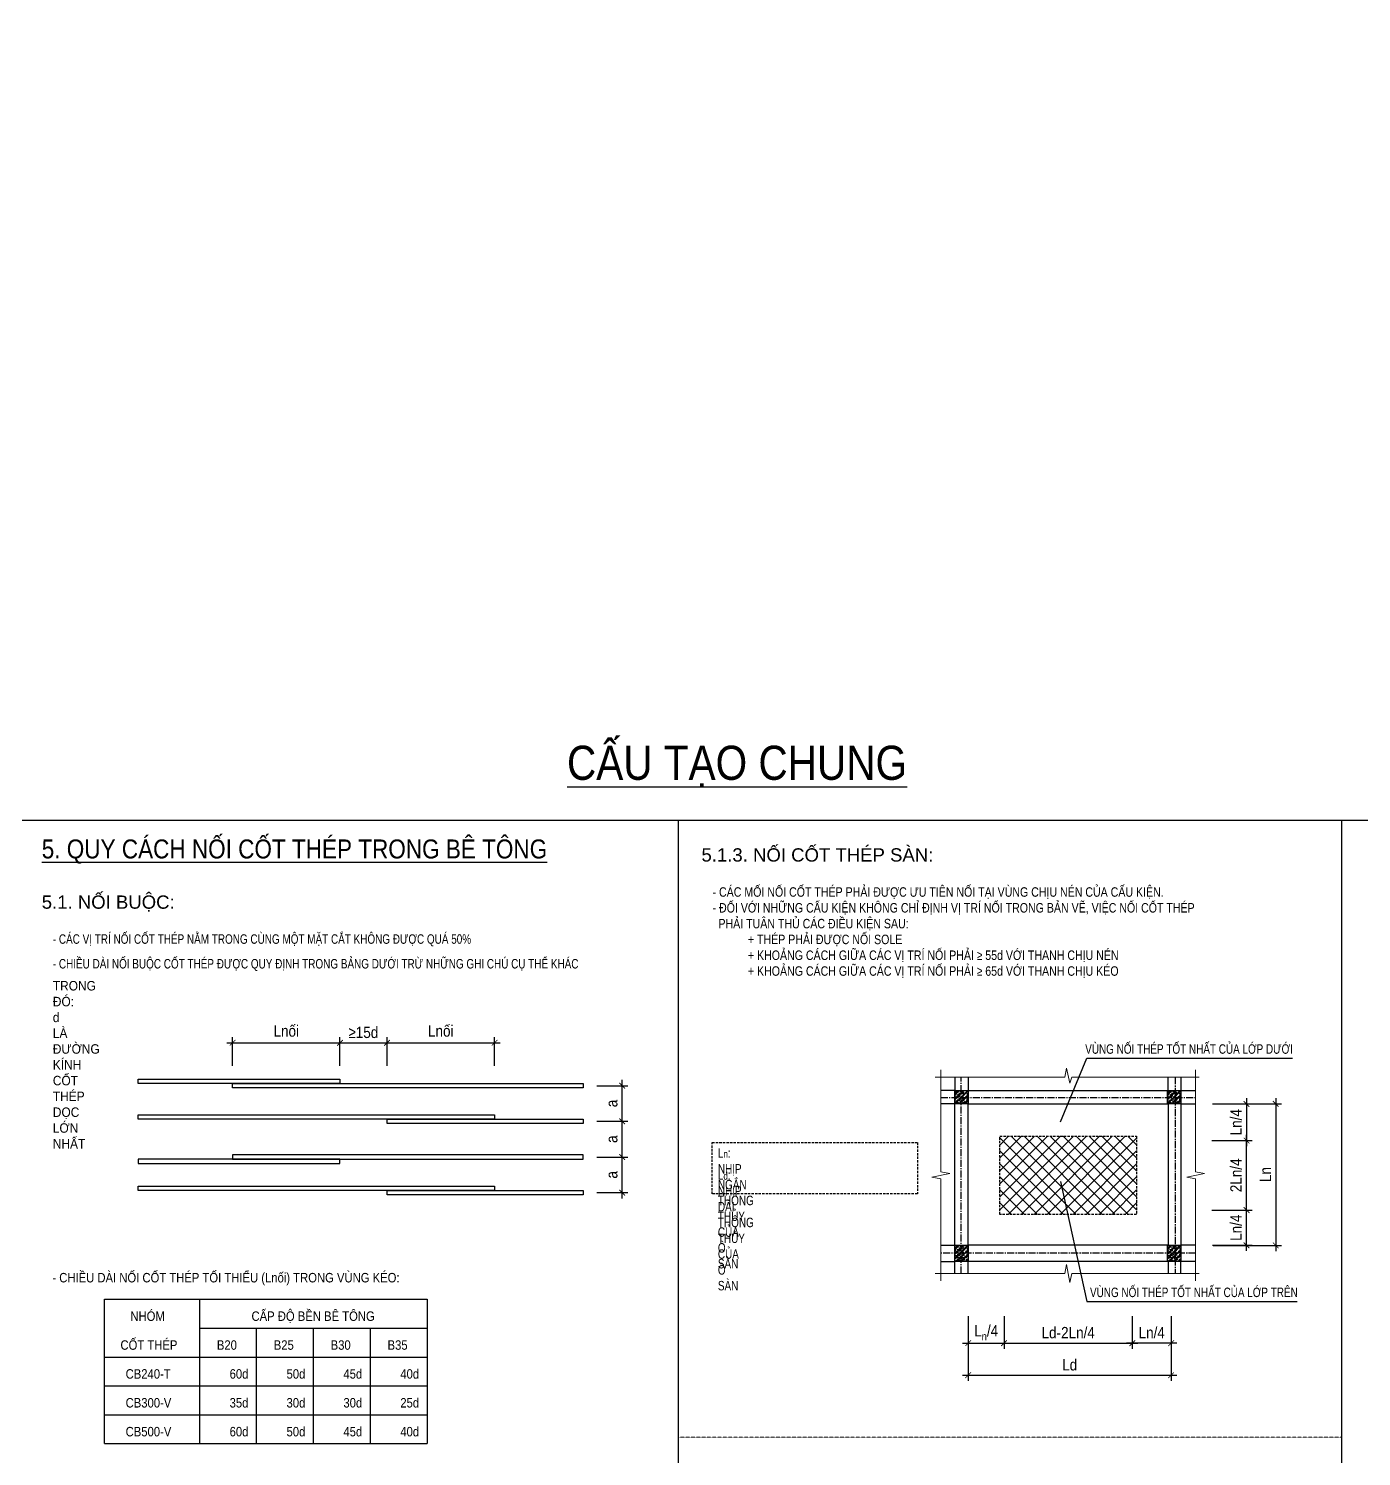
# Model space of a CAD drawing. Header units: millimetres. Extents: x 2163745 to 2518004, y -1043843 to -896215.
# Drawn here: x 2269559 to 2304698, y -933864 to -896215 of the extents above; entities that cross this region are included whole.
import ezdxf
from ezdxf.enums import TextEntityAlignment as Align

# ---------------------------------------------------------------- set-up
doc = ezdxf.new("R2010")
doc.units = ezdxf.units.MM
doc.header["$LTSCALE"] = 250
doc.header["$MEASUREMENT"] = 0
doc.linetypes.add('CENTER2', pattern=[1.125, 0.75, -0.125, 0.125, -0.125])
doc.linetypes.add('HIDDEN', pattern=[0.375, 0.25, -0.125])
doc.layers.get('0').update_dxf_attribs({"lineweight": 20})
doc.layers.get('DEFPOINTS').update_dxf_attribs({"color": 185, "lineweight": 20})
for name, color, linetype in [('BORDER', 3, 'Continuous'), ('CDC.01.AXIS', 160, 'CENTER2'), ('CDC.03.BORDER', 3, 'Continuous'), ('CDC.04.HIDDEN', 8, 'HIDDEN'), ('CDC.05.STEEL', 4, 'Continuous'), ('CDC.06.TEXT', 2, 'Continuous'), ('CDC.10.HATCH', 9, 'Continuous'), ('CDC.11.NOTE', 8, 'Continuous')]:
    doc.layers.add(name, color=color, linetype=linetype)
doc.layers.add('CDC.02.DIM', color=1, linetype='Continuous', lineweight=18)
doc.layers.add('CDC_10.HATCH', color=251, linetype='Continuous', lineweight=9)
doc.styles.add('ARIAL', font='arial.ttf', dxfattribs={"width": 0.85})
doc.styles.add('vnsimplex', font='vnsimplex.shx', dxfattribs={"width": 0.65})
doc.dimstyles.new('DIM1-25', dxfattribs={"dimscale": 1.2, "dimtxt": 250, "dimasz": 125, "dimexe": 125, "dimexo": 0.06, "dimgap": 100, "dimtad": 1, "dimdec": 0, "dimzin": 0, "dimdsep": 46, "dimtxsty": 'vnsimplex', "dimblk": 'ARCHTICK', "dimcen": 100, "dimdle": 125, "dimclrd": 256, "dimclre": 1, "dimclrt": 2, "dimadec": 0, "dimazin": 0, "dimtfac": 1, "dimtdec": 0, "dimtix": 1, "dimtmove": 2, "dimatfit": 0, "dimfxl": 1, "dimtolj": 1, "dimtzin": 0, "dimarcsym": 0})

# ---------------------------------------------------------------- blocks, each defined once
blk = doc.blocks.new('_ARCHTICK')
at = {"color": 0, "linetype": 'ByBlock', "ltscale": 4, "const_width": 0.15}
blk.add_lwpolyline([(-0.5, -0.5), (0.5, 0.5)], dxfattribs=at)
blk = doc.blocks.new('*D95')
at = {"layer": 'CDC.02.DIM', "lineweight": -2, "transparency": 16777216}
blk.add_line((2274786, -922957), (2277919, -922957), dxfattribs=at)
at = {"layer": 'CDC.02.DIM', "color": 1, "lineweight": -2, "transparency": 16777216}
for p, q in [((2274936, -923563), (2274936, -922807)), ((2277769, -923563), (2277769, -922807))]:
    blk.add_line(p, q, dxfattribs=at)
at = {"layer": 'DEFPOINTS', "color": 0, "transparency": 16777216}
for p in [(2277769, -922957), (2274936, -923563), (2277769, -923563)]:
    blk.add_point(p, dxfattribs=at)
at = {"layer": 'CDC.02.DIM', "lineweight": -2, "transparency": 16777216, "xscale": 149.9999999999999, "yscale": 149.9999999999999, "zscale": 149.9999999999999, "rotation": 180}
blk.add_blockref('_ARCHTICK', (2274936, -922957), dxfattribs=at)
at = {"layer": 'CDC.02.DIM', "lineweight": -2, "transparency": 16777216, "xscale": 149.9999999999999, "yscale": 149.9999999999999, "zscale": 149.9999999999999}
blk.add_blockref('_ARCHTICK', (2277769, -922957), dxfattribs=at)
at = {"layer": 'CDC.02.DIM', "color": 2, "transparency": 16777216, "insert": (2276353, -922648), "char_height": 300, "attachment_point": 5, "style": 'ARIAL'}
blk.add_mtext('\\A1;Lnối', dxfattribs=at)
blk = doc.blocks.new('*D96')
at = {"layer": 'CDC.02.DIM', "lineweight": -2, "transparency": 16777216}
blk.add_line((2278860, -922957), (2281993, -922957), dxfattribs=at)
at = {"layer": 'CDC.02.DIM', "color": 1, "lineweight": -2, "transparency": 16777216}
for p, q in [((2279010, -923563), (2279010, -922807)), ((2281843, -923563), (2281843, -922807))]:
    blk.add_line(p, q, dxfattribs=at)
at = {"layer": 'DEFPOINTS', "color": 0, "transparency": 16777216}
for p in [(2281843, -922957), (2279010, -923563), (2281843, -923563)]:
    blk.add_point(p, dxfattribs=at)
at = {"layer": 'CDC.02.DIM', "lineweight": -2, "transparency": 16777216, "xscale": 149.9999999999999, "yscale": 149.9999999999999, "zscale": 149.9999999999999, "rotation": 180}
blk.add_blockref('_ARCHTICK', (2279010, -922957), dxfattribs=at)
at = {"layer": 'CDC.02.DIM', "lineweight": -2, "transparency": 16777216, "xscale": 149.9999999999999, "yscale": 149.9999999999999, "zscale": 149.9999999999999}
blk.add_blockref('_ARCHTICK', (2281843, -922957), dxfattribs=at)
at = {"layer": 'CDC.02.DIM', "color": 2, "transparency": 16777216, "insert": (2280426, -922648), "char_height": 300, "attachment_point": 5, "style": 'ARIAL'}
blk.add_mtext('\\A1;Lnối', dxfattribs=at)
blk = doc.blocks.new('*D97')
at = {"layer": 'CDC.02.DIM', "lineweight": -2, "transparency": 16777216}
blk.add_line((2277619, -922957), (2279160, -922957), dxfattribs=at)
at = {"layer": 'CDC.02.DIM', "color": 1, "lineweight": -2, "transparency": 16777216}
for p, q in [((2277769, -923563), (2277769, -922807)), ((2279010, -923563), (2279010, -922807))]:
    blk.add_line(p, q, dxfattribs=at)
at = {"layer": 'DEFPOINTS', "color": 0, "transparency": 16777216}
for p in [(2279010, -922957), (2277769, -923563), (2279010, -923563)]:
    blk.add_point(p, dxfattribs=at)
at = {"layer": 'CDC.02.DIM', "lineweight": -2, "transparency": 16777216, "xscale": 149.9999999999999, "yscale": 149.9999999999999, "zscale": 149.9999999999999, "rotation": 180}
blk.add_blockref('_ARCHTICK', (2277769, -922957), dxfattribs=at)
at = {"layer": 'CDC.02.DIM', "lineweight": -2, "transparency": 16777216, "xscale": 149.9999999999999, "yscale": 149.9999999999999, "zscale": 149.9999999999999}
blk.add_blockref('_ARCHTICK', (2279010, -922957), dxfattribs=at)
at = {"layer": 'CDC.02.DIM', "color": 2, "transparency": 16777216, "insert": (2278389, -922684), "char_height": 300, "attachment_point": 5, "style": 'ARIAL'}
blk.add_mtext('\\A1;{\\fSymbol|b0|i0|c2|p17;³}15d', dxfattribs=at)
blk = doc.blocks.new('*D106')
at = {"layer": 'CDC.02.DIM', "color": 1, "lineweight": -2, "transparency": 16777216}
for p, q in [((2300787, -924568), (2302588, -924568)), ((2300787, -928298), (2302588, -928298))]:
    blk.add_line(p, q, dxfattribs=at)
at = {"layer": 'CDC.02.DIM', "lineweight": -2, "transparency": 16777216}
blk.add_line((2302438, -924418), (2302438, -928448), dxfattribs=at)
at = {"layer": 'DEFPOINTS', "color": 0, "transparency": 16777216}
for p in [(2300787, -924568), (2300787, -928298), (2302438, -928298)]:
    blk.add_point(p, dxfattribs=at)
at = {"layer": 'CDC.02.DIM', "lineweight": -2, "transparency": 16777216, "xscale": 149.9999999999999, "yscale": 149.9999999999999, "zscale": 149.9999999999999}
for p, rotation in [((2302438, -924568), 90), ((2302438, -928298), 270)]:
    blk.add_blockref('_ARCHTICK', p, dxfattribs=dict(at, rotation=rotation))
at = {"layer": 'CDC.02.DIM', "color": 2, "transparency": 16777216, "insert": (2302168, -926433), "char_height": 300, "attachment_point": 5, "rotation": 90, "style": 'ARIAL'}
blk.add_mtext('\\A1;Ln', dxfattribs=at)
blk = doc.blocks.new('*D107')
at = {"layer": 'CDC.02.DIM', "color": 1, "lineweight": -2, "transparency": 16777216}
for p, q in [((2294331, -930167), (2294331, -931872)), ((2299681, -930167), (2299681, -931872))]:
    blk.add_line(p, q, dxfattribs=at)
at = {"layer": 'CDC.02.DIM', "lineweight": -2, "transparency": 16777216}
blk.add_line((2294181, -931722), (2299831, -931722), dxfattribs=at)
at = {"layer": 'DEFPOINTS', "color": 0, "transparency": 16777216}
for p in [(2294331, -930167), (2299681, -930167), (2299681, -931722)]:
    blk.add_point(p, dxfattribs=at)
at = {"layer": 'CDC.02.DIM', "lineweight": -2, "transparency": 16777216, "xscale": 149.9999999999999, "yscale": 149.9999999999999, "zscale": 149.9999999999999, "rotation": 180}
blk.add_blockref('_ARCHTICK', (2294331, -931722), dxfattribs=at)
at = {"layer": 'CDC.02.DIM', "lineweight": -2, "transparency": 16777216, "xscale": 149.9999999999999, "yscale": 149.9999999999999, "zscale": 149.9999999999999}
blk.add_blockref('_ARCHTICK', (2299681, -931722), dxfattribs=at)
at = {"layer": 'CDC.02.DIM', "color": 2, "transparency": 16777216, "insert": (2297006, -931450), "char_height": 300, "attachment_point": 5, "style": 'ARIAL'}
blk.add_mtext('\\A1;Ld', dxfattribs=at)
blk = doc.blocks.new('*D108')
at = {"layer": 'CDC.02.DIM', "color": 1, "lineweight": -2, "transparency": 16777216}
for p, q in [((2300770, -924569), (2301818, -924569)), ((2300770, -925535), (2301818, -925535))]:
    blk.add_line(p, q, dxfattribs=at)
at = {"layer": 'CDC.02.DIM', "lineweight": -2, "transparency": 16777216}
blk.add_line((2301668, -924419), (2301668, -925685), dxfattribs=at)
at = {"layer": 'DEFPOINTS', "color": 0, "transparency": 16777216}
for p in [(2300770, -924569), (2300770, -925535), (2301668, -925535)]:
    blk.add_point(p, dxfattribs=at)
at = {"layer": 'CDC.02.DIM', "lineweight": -2, "transparency": 16777216, "xscale": 149.9999999999999, "yscale": 149.9999999999999, "zscale": 149.9999999999999}
for p, rotation in [((2301668, -924569), 90), ((2301668, -925535), 270)]:
    blk.add_blockref('_ARCHTICK', p, dxfattribs=dict(at, rotation=rotation))
at = {"layer": 'CDC.02.DIM', "color": 2, "transparency": 16777216, "insert": (2301393, -925052), "char_height": 300, "attachment_point": 5, "rotation": 90, "style": 'ARIAL'}
blk.add_mtext('\\A1;Ln/4', dxfattribs=at)
blk = doc.blocks.new('*D109')
at = {"layer": 'CDC.02.DIM', "lineweight": -2, "transparency": 16777216}
blk.add_line((2301668, -928447), (2301668, -927220), dxfattribs=at)
at = {"layer": 'CDC.02.DIM', "color": 1, "lineweight": -2, "transparency": 16777216}
for p, q in [((2300770, -927370), (2301818, -927370)), ((2300770, -928297), (2301818, -928297))]:
    blk.add_line(p, q, dxfattribs=at)
at = {"layer": 'DEFPOINTS', "color": 0, "transparency": 16777216}
for p in [(2300770, -927370), (2301668, -927370), (2300770, -928297)]:
    blk.add_point(p, dxfattribs=at)
at = {"layer": 'CDC.02.DIM', "lineweight": -2, "transparency": 16777216, "xscale": 149.9999999999999, "yscale": 149.9999999999999, "zscale": 149.9999999999999}
for p, rotation in [((2301668, -927370), 90), ((2301668, -928297), 270)]:
    blk.add_blockref('_ARCHTICK', p, dxfattribs=dict(at, rotation=rotation))
at = {"layer": 'CDC.02.DIM', "color": 2, "transparency": 16777216, "insert": (2301393, -927834), "char_height": 300, "attachment_point": 5, "rotation": 90, "style": 'ARIAL'}
blk.add_mtext('\\A1;Ln/4', dxfattribs=at)
blk = doc.blocks.new('*D110')
at = {"layer": 'CDC.02.DIM', "lineweight": -2, "transparency": 16777216}
blk.add_line((2301668, -927519), (2301668, -925385), dxfattribs=at)
at = {"layer": 'CDC.02.DIM', "color": 1, "lineweight": -2, "transparency": 16777216}
for p, q in [((2300752, -925535), (2301818, -925535)), ((2300752, -927369), (2301818, -927369))]:
    blk.add_line(p, q, dxfattribs=at)
at = {"layer": 'DEFPOINTS', "color": 0, "transparency": 16777216}
for p in [(2300752, -925535), (2301668, -925535), (2300752, -927369)]:
    blk.add_point(p, dxfattribs=at)
at = {"layer": 'CDC.02.DIM', "lineweight": -2, "transparency": 16777216, "xscale": 149.9999999999999, "yscale": 149.9999999999999, "zscale": 149.9999999999999}
for p, rotation in [((2301668, -925535), 90), ((2301668, -927369), 270)]:
    blk.add_blockref('_ARCHTICK', p, dxfattribs=dict(at, rotation=rotation))
at = {"layer": 'CDC.02.DIM', "color": 2, "transparency": 16777216, "insert": (2301393, -926452), "char_height": 300, "attachment_point": 5, "rotation": 90, "style": 'ARIAL'}
blk.add_mtext('\\A1;2Ln/4', dxfattribs=at)
blk = doc.blocks.new('*D111')
at = {"layer": 'CDC.02.DIM', "color": 1, "lineweight": -2, "transparency": 16777216}
for p, q in [((2294331, -930167), (2294331, -931027)), ((2295278, -930167), (2295278, -931027))]:
    blk.add_line(p, q, dxfattribs=at)
at = {"layer": 'CDC.02.DIM', "lineweight": -2, "transparency": 16777216}
blk.add_line((2294181, -930877), (2295428, -930877), dxfattribs=at)
at = {"layer": 'DEFPOINTS', "color": 0, "transparency": 16777216}
for p in [(2294331, -930167), (2295278, -930167), (2295278, -930877)]:
    blk.add_point(p, dxfattribs=at)
at = {"layer": 'CDC.02.DIM', "lineweight": -2, "transparency": 16777216, "xscale": 149.9999999999999, "yscale": 149.9999999999999, "zscale": 149.9999999999999, "rotation": 180}
blk.add_blockref('_ARCHTICK', (2294331, -930877), dxfattribs=at)
at = {"layer": 'CDC.02.DIM', "lineweight": -2, "transparency": 16777216, "xscale": 149.9999999999999, "yscale": 149.9999999999999, "zscale": 149.9999999999999}
blk.add_blockref('_ARCHTICK', (2295278, -930877), dxfattribs=at)
at = {"layer": 'CDC.02.DIM', "color": 2, "transparency": 16777216, "insert": (2294805, -930602), "char_height": 300, "attachment_point": 5, "style": 'ARIAL'}
blk.add_mtext('\\A1;L{\\H0.7x;\\S^ n;}/4', dxfattribs=at)
blk = doc.blocks.new('*D112')
at = {"layer": 'CDC.02.DIM', "color": 1, "lineweight": -2, "transparency": 16777216}
for p, q in [((2298657, -930167), (2298657, -931027)), ((2299681, -930167), (2299681, -931027))]:
    blk.add_line(p, q, dxfattribs=at)
at = {"layer": 'CDC.02.DIM', "lineweight": -2, "transparency": 16777216}
blk.add_line((2299831, -930877), (2298507, -930877), dxfattribs=at)
at = {"layer": 'DEFPOINTS', "color": 0, "transparency": 16777216}
for p in [(2298657, -930167), (2299681, -930167), (2298657, -930877)]:
    blk.add_point(p, dxfattribs=at)
at = {"layer": 'CDC.02.DIM', "lineweight": -2, "transparency": 16777216, "xscale": 149.9999999999999, "yscale": 149.9999999999999, "zscale": 149.9999999999999, "rotation": 180}
blk.add_blockref('_ARCHTICK', (2298657, -930877), dxfattribs=at)
at = {"layer": 'CDC.02.DIM', "lineweight": -2, "transparency": 16777216, "xscale": 149.9999999999999, "yscale": 149.9999999999999, "zscale": 149.9999999999999}
blk.add_blockref('_ARCHTICK', (2299681, -930877), dxfattribs=at)
at = {"layer": 'CDC.02.DIM', "color": 2, "transparency": 16777216, "insert": (2299169, -930602), "char_height": 300, "attachment_point": 5, "style": 'ARIAL'}
blk.add_mtext('\\A1;Ln/4', dxfattribs=at)
blk = doc.blocks.new('*D113')
at = {"layer": 'CDC.02.DIM', "color": 1, "lineweight": -2, "transparency": 16777216}
for p, q in [((2295278, -930167), (2295278, -931027)), ((2298657, -930167), (2298657, -931027))]:
    blk.add_line(p, q, dxfattribs=at)
at = {"layer": 'CDC.02.DIM', "lineweight": -2, "transparency": 16777216}
blk.add_line((2295128, -930877), (2298807, -930877), dxfattribs=at)
at = {"layer": 'DEFPOINTS', "color": 0, "transparency": 16777216}
for p in [(2295278, -930167), (2298657, -930167), (2298657, -930877)]:
    blk.add_point(p, dxfattribs=at)
at = {"layer": 'CDC.02.DIM', "lineweight": -2, "transparency": 16777216, "xscale": 149.9999999999999, "yscale": 149.9999999999999, "zscale": 149.9999999999999, "rotation": 180}
blk.add_blockref('_ARCHTICK', (2295278, -930877), dxfattribs=at)
at = {"layer": 'CDC.02.DIM', "lineweight": -2, "transparency": 16777216, "xscale": 149.9999999999999, "yscale": 149.9999999999999, "zscale": 149.9999999999999}
blk.add_blockref('_ARCHTICK', (2298657, -930877), dxfattribs=at)
at = {"layer": 'CDC.02.DIM', "color": 2, "transparency": 16777216, "insert": (2296967, -930602), "char_height": 300, "attachment_point": 5, "style": 'ARIAL'}
blk.add_mtext('\\A1;Ld-2Ln/4', dxfattribs=at)
blk = doc.blocks.new('*D116')
at = {"layer": 'CDC.02.DIM', "color": 1, "lineweight": -2, "transparency": 16777216}
for p, q in [((2284540, -924088), (2285358, -924088)), ((2284540, -925028), (2285358, -925028))]:
    blk.add_line(p, q, dxfattribs=at)
at = {"layer": 'CDC.02.DIM', "lineweight": -2, "transparency": 16777216}
blk.add_line((2285208, -925178), (2285208, -923938), dxfattribs=at)
at = {"layer": 'DEFPOINTS', "color": 0, "transparency": 16777216}
for p in [(2284540, -924088), (2285208, -924088), (2284540, -925028)]:
    blk.add_point(p, dxfattribs=at)
at = {"layer": 'CDC.02.DIM', "lineweight": -2, "transparency": 16777216, "xscale": 149.9999999999999, "yscale": 149.9999999999999, "zscale": 149.9999999999999}
for p, rotation in [((2285208, -924088), 90), ((2285208, -925028), 270)]:
    blk.add_blockref('_ARCHTICK', p, dxfattribs=dict(at, rotation=rotation))
at = {"layer": 'CDC.02.DIM', "color": 2, "transparency": 16777216, "insert": (2284936, -924558), "char_height": 300, "attachment_point": 5, "rotation": 90, "style": 'ARIAL'}
blk.add_mtext('\\A1;a', dxfattribs=at)
blk = doc.blocks.new('*D117')
at = {"layer": 'CDC.02.DIM', "color": 1, "lineweight": -2, "transparency": 16777216}
for p, q in [((2284540, -925028), (2285358, -925028)), ((2284540, -925969), (2285358, -925969))]:
    blk.add_line(p, q, dxfattribs=at)
at = {"layer": 'CDC.02.DIM', "lineweight": -2, "transparency": 16777216}
blk.add_line((2285208, -926119), (2285208, -924878), dxfattribs=at)
at = {"layer": 'DEFPOINTS', "color": 0, "transparency": 16777216}
for p in [(2284539, -925028), (2285208, -925028), (2284539, -925969)]:
    blk.add_point(p, dxfattribs=at)
at = {"layer": 'CDC.02.DIM', "lineweight": -2, "transparency": 16777216, "xscale": 149.9999999999999, "yscale": 149.9999999999999, "zscale": 149.9999999999999}
for p, rotation in [((2285208, -925028), 90), ((2285208, -925969), 270)]:
    blk.add_blockref('_ARCHTICK', p, dxfattribs=dict(at, rotation=rotation))
at = {"layer": 'CDC.02.DIM', "color": 2, "transparency": 16777216, "insert": (2284936, -925499), "char_height": 300, "attachment_point": 5, "rotation": 90, "style": 'ARIAL'}
blk.add_mtext('\\A1;a', dxfattribs=at)
blk = doc.blocks.new('*D118')
at = {"layer": 'CDC.02.DIM', "color": 1, "lineweight": -2, "transparency": 16777216}
for p, q in [((2284540, -925969), (2285358, -925969)), ((2284540, -926909), (2285358, -926909))]:
    blk.add_line(p, q, dxfattribs=at)
at = {"layer": 'CDC.02.DIM', "lineweight": -2, "transparency": 16777216}
blk.add_line((2285208, -927059), (2285208, -925819), dxfattribs=at)
at = {"layer": 'DEFPOINTS', "color": 0, "transparency": 16777216}
for p in [(2284539, -925969), (2285208, -925969), (2284539, -926909)]:
    blk.add_point(p, dxfattribs=at)
at = {"layer": 'CDC.02.DIM', "lineweight": -2, "transparency": 16777216, "xscale": 149.9999999999999, "yscale": 149.9999999999999, "zscale": 149.9999999999999}
for p, rotation in [((2285208, -925969), 90), ((2285208, -926909), 270)]:
    blk.add_blockref('_ARCHTICK', p, dxfattribs=dict(at, rotation=rotation))
at = {"layer": 'CDC.02.DIM', "color": 2, "transparency": 16777216, "insert": (2284936, -926439), "char_height": 300, "attachment_point": 5, "rotation": 90, "style": 'ARIAL'}
blk.add_mtext('\\A1;a', dxfattribs=at)

msp = doc.modelspace()

# ---------------------------------------------------------------- hatches: boundary and pattern name
at = {"layer": 'CDC.10.HATCH'}
h = msp.add_hatch(dxfattribs=at)
h.set_pattern_fill('ANSI37', color=256, scale=1933.578276, style=0)
h.set_pattern_definition([(45, (1703070.8, -732265.46), (-170.90579, 170.90579), []), (135, (1703070.8, -732265.46), (-170.90579, -170.90579), [])])
h.paths.add_polyline_path([(2298768.6, -925423.8), (2295166.3, -925423.8), (2295166.3, -927481.5), (2298768.6, -927481.5)])
at = {"layer": 'CDC_10.HATCH', "ltscale": 2}
h = msp.add_hatch(dxfattribs=at)
h.set_pattern_fill('BT-01', color=256, scale=20, pattern_type=2)
h.set_pattern_definition([(50, (-332270.42, 0), (143.4520365, -12.550427), [15, -165]), (355, (-332270.42, 0), (-27.750267, 150.438427), [12, -132]), (100.4514, (-332258.47, -1.05), (115.701876, 137.8879084), [12.748038, -140.2284224]), (46.1842, (-332270.42, 40), (213.44821, -33.103803), [22.5, -247.5]), (96.6356, (-332252.63, 37.24), (186.932541, 194.823574), [19.122058, -210.3426]), (351.1842, (-332270.42, 40), (186.932389, 194.82372), [18, -198]), (21, (-332250.42, 30), (119.3814104, -80.523778), [15, -165]), (326, (-332250.42, 30), (48.663066, 145.030009), [12, -132]), (71.4514, (-332240.47, 23.29), (168.044526, 64.506099), [12.748038, -140.2284224]), (37.5, (-332270.42, 0), (2.4319711, 66.5787708), [0, -130.4, 0, -134, 0, -132.5]), (7.5, (-332270.42, 0), (52.6139075, 78.8823424), [0, -76.4, 0, -127.4, 0, -50.5]), (327.5, (-332315.02, 0), (106.7644872, -4.5109743), [0, -50, 0, -156, 0, -207]), (317.5, (-332335.02, 0), (116.637234, 20.0209965), [0, -65, 0, -103.6, 0, -147]), (45, (-332270.42, 0), (-60.1040764, 60.1040764), []), (45, (-332270.42, 24.5), (-60.1040764, 60.1040764), [])])
h.paths.add_polyline_path([(2293978.5, -924216.6), (2294331.2, -924216.6), (2294331.2, -924569.3), (2293978.5, -924569.3)])
h = msp.add_hatch(dxfattribs=at)
h.set_pattern_fill('BT-01', color=256, scale=20, pattern_type=2)
h.set_pattern_definition([(50, (-326664.45, 0), (143.4520365, -12.550427), [15, -165]), (355, (-326664.45, 0), (-27.750267, 150.438427), [12, -132]), (100.4514, (-326652.49, -1.05), (115.701876, 137.8879084), [12.748038, -140.2284224]), (46.1842, (-326664.45, 40), (213.44821, -33.103803), [22.5, -247.5]), (96.6356, (-326646.66, 37.24), (186.932541, 194.823574), [19.122058, -210.3426]), (351.1842, (-326664.45, 40), (186.932389, 194.82372), [18, -198]), (21, (-326644.45, 30), (119.3814104, -80.523778), [15, -165]), (326, (-326644.45, 30), (48.663066, 145.030009), [12, -132]), (71.4514, (-326634.5, 23.29), (168.044526, 64.506099), [12.748038, -140.2284224]), (37.5, (-326664.447, 0), (2.4319711, 66.5787708), [0, -130.4, 0, -134, 0, -132.5]), (7.5, (-326664.45, 0), (52.6139075, 78.8823424), [0, -76.4, 0, -127.4, 0, -50.5]), (327.5, (-326709.047, 0), (106.7644872, -4.5109743), [0, -50, 0, -156, 0, -207]), (317.5, (-326729.05, 0), (116.637234, 20.0209965), [0, -65, 0, -103.6, 0, -147]), (45, (-326664.45, 0), (-60.1040764, 60.1040764), []), (45, (-326664.45, 24.5), (-60.1040764, 60.1040764), [])])
h.paths.add_polyline_path([(2299584.4, -924216.6), (2299937.2, -924216.6), (2299937.2, -924569.3), (2299584.4, -924569.3)])
h = msp.add_hatch(dxfattribs=at)
h.set_pattern_fill('BT-01', color=256, scale=20, pattern_type=2)
h.set_pattern_definition([(50, (-332270.42, -4080.75), (143.4520365, -12.550427), [15, -165]), (355, (-332270.42, -4080.75), (-27.750267, 150.438427), [12, -132]), (100.4514, (-332258.47, -4081.8), (115.701876, 137.8879084), [12.748038, -140.2284224]), (46.1842, (-332270.42, -4040.75), (213.44821, -33.103803), [22.5, -247.5]), (96.6356, (-332252.63, -4043.5), (186.932541, 194.823574), [19.122058, -210.3426]), (351.1842, (-332270.42, -4040.75), (186.932389, 194.82372), [18, -198]), (21, (-332250.42, -4050.75), (119.3814104, -80.523778), [15, -165]), (326, (-332250.42, -4050.75), (48.663066, 145.030009), [12, -132]), (71.4514, (-332240.47, -4057.46), (168.044526, 64.506099), [12.748038, -140.2284224]), (37.5, (-332270.42, -4080.75), (2.4319711, 66.5787708), [0, -130.4, 0, -134, 0, -132.5]), (7.5, (-332270.42, -4080.75), (52.6139075, 78.8823424), [0, -76.4, 0, -127.4, 0, -50.5]), (327.5, (-332315.02, -4080.75), (106.7644872, -4.5109743), [0, -50, 0, -156, 0, -207]), (317.5, (-332335.02, -4080.75), (116.637234, 20.0209965), [0, -65, 0, -103.6, 0, -147]), (45, (-332270.42, -4080.75), (-60.1040764, 60.1040764), []), (45, (-332270.42, -4056.25), (-60.1040764, 60.1040764), [])])
h.paths.add_polyline_path([(2293978.5, -928297.4), (2294331.2, -928297.4), (2294331.2, -928727.2), (2293978.5, -928727.2)])
h = msp.add_hatch(dxfattribs=at)
h.set_pattern_fill('BT-01', color=256, scale=20, pattern_type=2)
h.set_pattern_definition([(50, (-326664.45, -4080.75), (143.4520365, -12.550427), [15, -165]), (355, (-326664.45, -4080.75), (-27.750267, 150.438427), [12, -132]), (100.4514, (-326652.49, -4081.8), (115.701876, 137.8879084), [12.748038, -140.2284224]), (46.1842, (-326664.45, -4040.75), (213.44821, -33.103803), [22.5, -247.5]), (96.6356, (-326646.66, -4043.5), (186.932541, 194.823574), [19.122058, -210.3426]), (351.1842, (-326664.45, -4040.75), (186.932389, 194.82372), [18, -198]), (21, (-326644.45, -4050.75), (119.3814104, -80.523778), [15, -165]), (326, (-326644.45, -4050.75), (48.663066, 145.030009), [12, -132]), (71.4514, (-326634.5, -4057.46), (168.044526, 64.506099), [12.748038, -140.2284224]), (37.5, (-326664.447, -4080.75), (2.4319711, 66.5787708), [0, -130.4, 0, -134, 0, -132.5]), (7.5, (-326664.45, -4080.75), (52.6139075, 78.8823424), [0, -76.4, 0, -127.4, 0, -50.5]), (327.5, (-326709.047, -4080.75), (106.7644872, -4.5109743), [0, -50, 0, -156, 0, -207]), (317.5, (-326729.05, -4080.75), (116.637234, 20.0209965), [0, -65, 0, -103.6, 0, -147]), (45, (-326664.45, -4080.75), (-60.1040764, 60.1040764), []), (45, (-326664.45, -4056.25), (-60.1040764, 60.1040764), [])])
h.paths.add_polyline_path([(2299584.4, -928297.4), (2299937.2, -928297.4), (2299937.2, -928727.2), (2299584.4, -928727.2)])

# ---------------------------------------------------------------- linework, layer by layer
at = {"layer": 'CDC.01.AXIS'}
for p, q in [((2294145.2, -929040.4), (2294145.2, -923864.9)), ((2299789.8, -923864.9), (2299789.8, -929040.4)), ((2293607.4, -924402.6), (2300327.5, -924402.6)), ((2300327.5, -928502.7), (2293607.4, -928502.7))]:
    msp.add_line(p, q, dxfattribs=at)
at = {"layer": 'CDC.02.DIM'}
for points in [[(2293607.4, -929233.8), (2293607.4, -926544), (2293371.2, -926498.2), (2293843.6, -926407.1), (2293607.4, -926361.3), (2293607.4, -923671.5)], [(2293462.4, -923864.9), (2296876.1, -923864.9), (2296921.9, -923628.7), (2297013, -924023.9), (2297058.8, -923864.9), (2300424.2, -923864.9)], [(2300327.5, -929233.8), (2300327.5, -926544), (2300091.3, -926498.2), (2300563.7, -926407.1), (2300327.5, -926361.3), (2300327.5, -923671.5)], [(2293462.4, -929040.4), (2296876.1, -929040.4), (2296921.9, -928804.2), (2297013, -929276.6), (2297058.8, -929040.4), (2300424.2, -929040.4)]]:
    msp.add_lwpolyline(points, dxfattribs=at)
at = {"layer": 'CDC.03.BORDER'}
for p, q in [((2323328.6, -917095.2), (2251747.3, -917095.2)), ((2286697.9, -970589), (2286697.9, -917095.2)), ((2304183.6, -970589), (2304183.6, -917095.2)), ((2293978.5, -923864.9), (2293978.5, -924216.6)), ((2294331.2, -923864.9), (2294331.2, -924216.6)), ((2299603.7, -924216.6), (2299603.7, -923864.9)), ((2299937.2, -923864.9), (2299937.2, -924216.6)), ((2293978.5, -924216.6), (2293607.4, -924216.6)), ((2294331.2, -924216.6), (2299603.7, -924216.6)), ((2299937.2, -924216.6), (2300327.5, -924216.6)), ((2293978.5, -924569.3), (2293607.4, -924569.3)), ((2293978.5, -928297.4), (2293978.5, -924569.3)), ((2294331.2, -924569.3), (2299603.7, -924569.3)), ((2294331.2, -928297.4), (2294331.2, -924569.3)), ((2299603.7, -924569.3), (2299603.7, -928297.4)), ((2299937.2, -924569.3), (2299937.2, -928297.4)), ((2299937.2, -924569.3), (2300327.5, -924569.3)), ((2293607.4, -928297.4), (2293978.5, -928297.4)), ((2299603.7, -928297.4), (2294331.2, -928297.4)), ((2300327.5, -928297.4), (2299937.2, -928297.4)), ((2293607.4, -928727.2), (2293978.5, -928727.2)), ((2293978.5, -929040.4), (2293978.5, -928727.2)), ((2299603.7, -928727.2), (2294331.2, -928727.2)), ((2294331.2, -929040.4), (2294331.2, -928727.2)), ((2299603.7, -928727.2), (2299603.7, -929040.4)), ((2300327.5, -928727.2), (2299937.2, -928727.2)), ((2299937.2, -929040.4), (2299937.2, -928727.2))]:
    msp.add_line(p, q, dxfattribs=at)
for points in [[(2293978.5, -924216.6), (2294331.2, -924216.6), (2294331.2, -924569.3), (2293978.5, -924569.3)], [(2299584.4, -924216.6), (2299937.2, -924216.6), (2299937.2, -924569.3), (2299584.4, -924569.3)], [(2293978.5, -928297.4), (2294331.2, -928297.4), (2294331.2, -928727.2), (2293978.5, -928727.2)], [(2299584.4, -928297.4), (2299937.2, -928297.4), (2299937.2, -928727.2), (2299584.4, -928727.2)]]:
    msp.add_lwpolyline(points, close=True, dxfattribs=at)
at = {"layer": 'CDC.04.HIDDEN'}
for points in [[(2295166.3, -927481.5), (2295166.3, -925423.8), (2298768.6, -925423.8), (2298768.6, -927481.5)], [(2287582, -925583), (2292992.5, -925583), (2292992.5, -926944.4), (2287582, -926944.4)]]:
    msp.add_lwpolyline(points, close=True, dxfattribs=at)
at = {"layer": 'CDC.05.STEEL'}
for points in [[(2277769.3, -923919.5), (2277769.3, -924032), (2272450.2, -924032), (2272450.2, -923919.5)], [(2284180.3, -924032), (2284180.3, -924144.4), (2274936.3, -924144.4), (2274936.3, -924032)], [(2281842.6, -924859.8), (2281842.6, -924972.2), (2272450.2, -924972.2), (2272450.2, -924859.8)], [(2284180.3, -924972.2), (2284180.3, -925084.7), (2279009.7, -925084.7), (2279009.7, -924972.2)], [(2277769.3, -926137.4), (2277769.3, -926025), (2272450.2, -926025), (2272450.2, -926137.4)], [(2284180.3, -926025), (2284180.3, -925912.5), (2274936.3, -925912.5), (2274936.3, -926025)], [(2281842.5, -926740.3), (2281842.5, -926852.8), (2272450, -926852.8), (2272450, -926740.3)], [(2284180.2, -926852.8), (2284180.2, -926965.2), (2279009.5, -926965.2), (2279009.5, -926852.8)]]:
    msp.add_lwpolyline(points, close=True, dxfattribs=at)
at = {"layer": 'CDC.11.NOTE'}
for p, q in [((2274063.5, -929719.7), (2274063.5, -933526.4)), ((2280063.5, -929719.7), (2280063.5, -933526.4)), ((2274063.5, -930481), (2280063.5, -930481)), ((2275563.5, -930481), (2275563.5, -933526.4)), ((2277063.5, -930481), (2277063.5, -933526.4)), ((2278563.5, -930481), (2278563.5, -933526.4)), ((2271563.5, -931242.4), (2280063.5, -931242.4)), ((2271563.5, -932003.7), (2280063.5, -932003.7)), ((2271563.5, -932765.1), (2280063.5, -932765.1)), ((2271563.5, -933526.4), (2280063.5, -933526.4))]:
    msp.add_line(p, q, dxfattribs=at)
for points in [[(2296768.3, -925041.8), (2297462.9, -923361.6), (2302876.2, -923361.6)], [(2296768.3, -926612.8), (2297462.9, -929776.9), (2303006.2, -929776.9)], [(2271563.5, -933526.4), (2271563.5, -929719.7), (2280063.5, -929719.7)]]:
    msp.add_lwpolyline(points, dxfattribs=at)
at = {"layer": 'DEFPOINTS', "linetype": 'HIDDEN', "ltscale": 0.1}
msp.add_line((2286697.9, -933353.9), (2304183.6, -933353.9), dxfattribs=at)

# ---------------------------------------------------------------- texts
at = {"layer": 'CDC.06.TEXT', "style": 'ARIAL', "width": 0.85}
msp.add_text('%%UCẤU TẠO CHUNG', height=900, dxfattribs=at).set_placement((2288236.5, -916024.2), align=Align.CENTER)
at = {"layer": 'CDC.06.TEXT', "color": 4, "style": 'ARIAL'}
for s, p in [('5.1.3. NỐI CỐT THÉP SÀN:', (2287299.1, -918003.6)), ('5.1. NỐI BUỘC:', (2269906.4, -919247.7))]:
    msp.add_text(s, height=350, dxfattribs=at).set_placement(p, align=Align.MIDDLE_LEFT)
at = {"layer": 'CDC.06.TEXT', "style": 'ARIAL', "width": 0.75}
for s, p in [('- CÁC VỊ TRÍ NỐI CỐT THÉP NẰM TRONG CÙNG MỘT MẶT CẮT KHÔNG ĐƯỢC QUÁ 50%%%', (2270199.2, -920221.8)), ('- CHIỀU DÀI NỐI BUỘC CỐT THÉP ĐƯỢC QUY ĐỊNH TRONG BẢNG DƯỚI TRỪ NHỮNG GHI CHÚ CỤ THỂ KHÁC', (2270199.2, -920873.5))]:
    msp.add_text(s, height=250, dxfattribs=at).set_placement(p, align=Align.MIDDLE_LEFT)
at = {"layer": 'CDC.06.TEXT', "style": 'ARIAL'}
for s, width, p in [('VÙNG NỐI THÉP TỐT NHẤT CỦA LỚP DƯỚI', 0.75, (2297415.5, -923246.8)), ('- CHIỀU DÀI NỐI CỐT THÉP TỐI THIỂU (Lnối) TRONG VÙNG KÉO:', 0.85, (2270186.7, -929275.8)), ('VÙNG NỐI THÉP TỐT NHẤT CỦA LỚP TRÊN', 0.75, (2297542, -929662.6)), ('NHÓM', 0.85, (2272244.2, -930290.4)), ('CẤP ĐỘ BỀN BÊ TÔNG', 0.85, (2275436.8, -930290.4)), ('CỐT THÉP', 0.85, (2271982.6, -931051.8)), ('B20', 0.85, (2274523.7, -931051.8)), ('B25', 0.85, (2276023.7, -931051.8)), ('B30', 0.85, (2277523.7, -931051.8)), ('B35', 0.85, (2279023.7, -931051.8)), ('CB240-T', 0.85, (2272118.5, -931813.1)), ('60d', 0.85, (2274860.1, -931813.1)), ('50d', 0.85, (2276360.1, -931813.1)), ('45d', 0.85, (2277860.1, -931813.1)), ('40d', 0.85, (2279360.1, -931813.1)), ('CB300-V', 0.85, (2272118.5, -932574.5)), ('35d', 0.85, (2274860.1, -932574.5)), ('30d', 0.85, (2276360.1, -932574.5)), ('30d', 0.85, (2277860.1, -932574.5)), ('25d', 0.85, (2279360.1, -932574.5)), ('CB500-V', 0.85, (2272118.5, -933335.8)), ('60d', 0.85, (2274860.1, -933335.8)), ('50d', 0.85, (2276360.1, -933335.8)), ('45d', 0.85, (2277860.1, -933335.8)), ('40d', 0.85, (2279360.1, -933335.8))]:
    msp.add_text(s, height=250, dxfattribs=dict(at, width=width)).set_placement(p)
at = {"layer": 'CDC.06.TEXT', "color": 4, "insert": (2269906.4, -917596.6), "char_height": 500, "width": 15671.929, "attachment_point": 1, "style": 'ARIAL'}
msp.add_mtext('{\\L5. QUY CÁCH NỐI CỐT THÉP TRONG BÊ TÔNG}', dxfattribs=at)
at = {"layer": 'CDC.06.TEXT', "char_height": 250, "attachment_point": 1, "style": 'ARIAL'}
for s, insert, width in [('\\A1;{\\W0.8;- CÁC MỐI NỐI CỐT THÉP PHẢI ĐƯỢC ƯU TIÊN NỐI TẠI VÙNG CHỊU NÉN CỦA CẤU KIỆN.\\P- ĐỐI VỚI NHỮNG CẤU KIỆN KHÔNG CHỈ ĐỊNH VỊ TRÍ NỐI TRONG BẢN VẼ, VIỆC NỐI CỐT THÉP\\P  PHẢI TUÂN THỦ CÁC ĐIỀU KIỆN SAU:\\P            + THÉP PHẢI ĐƯỢC NỐI SOLE\\P            + KHOẢNG CÁCH GIỮA CÁC VỊ TRÍ NỐI PHẢI \\fSymbol|b0|i0|c2|p18;³\\fMS Shell Dlg 2|b0|i0|c0|p0; \\fArial|b0|i0|c0|p34;55\\fArial|b0|i0|c163|p34;d VỚI THANH CHỊU NÉN\\P            + KHOẢNG CÁCH GIỮA CÁC VỊ TRÍ NỐI PHẢI \\fSymbol|b0|i0|c2|p18;³\\fMS Shell Dlg 2|b0|i0|c0|p0; \\fArial|b0|i0|c0|p34;65\\fArial|b0|i0|c163|p34;d VỚI THANH CHỊU KÉO}', (2287591.9, -918856.5), 15963.448), ('{\\H0.99999x;\\W0.9;   TRONG ĐÓ: d LÀ ĐƯỜNG KÍNH CỐT THÉP DỌC LỚN NHẤT}', (2270199.2, -921328.6), 0.75), ('{\\W0.75;L\\H0.8x;n\\H1.25x;: NHỊP NGẮN THÔNG THỦY CỦA Ô SÀN}', (2287732.5, -925739), 0.75), ('{\\W0.75;L\\H0.8x;d\\H1.25x;: NHỊP DÀI THÔNG THỦY CỦA Ô SÀN}', (2287732.5, -926319), 0.75)]:
    msp.add_mtext(s, dxfattribs=dict(at, insert=insert, width=width))

# ---------------------------------------------------------------- dimensions: what is measured, and where the dimension line sits
at = {"layer": 'CDC.02.DIM'}
for base, p1, p2, angle, text, picture, middle in [((2277769.3, -922957.1), (2274936.3, -923562.6), (2277769.3, -923562.6), 180, 'Lnối', '*D95', (2276352.8, -922647.7)), ((2279009.7, -922957.1), (2277769.3, -923562.6), (2279009.7, -923562.6), 180, '{\\fSymbol|b0|i0|c2|p17;³}15d', '*D97', (2278389.5, -922683.9)), ((2281842.6, -922957.1), (2279009.7, -923562.6), (2281842.6, -923562.6), 180, 'Lnối', '*D96', (2280426.1, -922647.7)), ((2285208.5, -924088.2), (2284539.6, -925028.5), (2284539.6, -924088.2), 90, 'a', '*D116', (2284936, -924558.3)), ((2301668, -925535.4), (2300769.7, -924569.3), (2300769.7, -925535.4), 90, 'Ln/4', '*D108', (2301392.9, -925052.3)), ((2302437.5, -928298.4), (2300787.1, -924568.3), (2300787.1, -928298.4), 90, 'Ln', '*D106', (2302167.5, -926433.3)), ((2285208.4, -925028.5), (2284539.5, -925968.7), (2284539.5, -925028.5), 90, 'a', '*D117', (2284936, -925498.6)), ((2301668, -925535.4), (2300752.4, -927368.9), (2300752.4, -925535.4), 270, '2Ln/4', '*D110', (2301392.9, -926452.2)), ((2285208.4, -925968.7), (2284539.5, -926909), (2284539.5, -925968.7), 90, 'a', '*D118', (2284936, -926438.9)), ((2301668, -927369.9), (2300769.7, -928297.4), (2300769.7, -927369.9), 270, 'Ln/4', '*D109', (2301392.9, -927833.6)), ((2295278, -930877), (2294331.2, -930167.3), (2295278, -930167.3), 180, 'L{\\H0.7x;\\S^ n;}/4', '*D111', (2294804.6, -930601.8))]:
    dim = msp.add_linear_dim(base=base, p1=p1, p2=p2, angle=angle, text=text, dimstyle='DIM1-25', override={"dimtxsty": 'ARIAL'}, dxfattribs=at)
    dim.commit()
    dim.dimension.update_dxf_attribs({"geometry": picture, "text_midpoint": middle})
for base, p1, p2, text, picture, middle in [((2299681, -931722), (2294331.2, -930167.3), (2299681, -930167.3), 'Ld', '*D107', (2297006.1, -931449.5)), ((2298657, -930877), (2295278, -930167.3), (2298657, -930167.3), 'Ld-2Ln/4', '*D113', (2296967.5, -930601.8)), ((2298657, -930877), (2299681, -930167.3), (2298657, -930167.3), 'Ln/4', '*D112', (2299169, -930601.8))]:
    dim = msp.add_linear_dim(base=base, p1=p1, p2=p2, text=text, dimstyle='DIM1-25', override={"dimtxsty": 'ARIAL'}, dxfattribs=at)
    dim.commit()
    dim.dimension.update_dxf_attribs({"geometry": picture, "text_midpoint": middle})

# ---------------------------------------------------------------- wipeouts: each hides what was drawn before it
at = {"color": 6, "ltscale": 2}
msp.add_wipeout([(2178639.9, -896214.8), (2424554.4, -896214.8), (2424554.4, -911860.1), (2178639.9, -911860.1)], dxfattribs=at).dxf.layer = 'BORDER'

doc.saveas('drawing.dxf')
